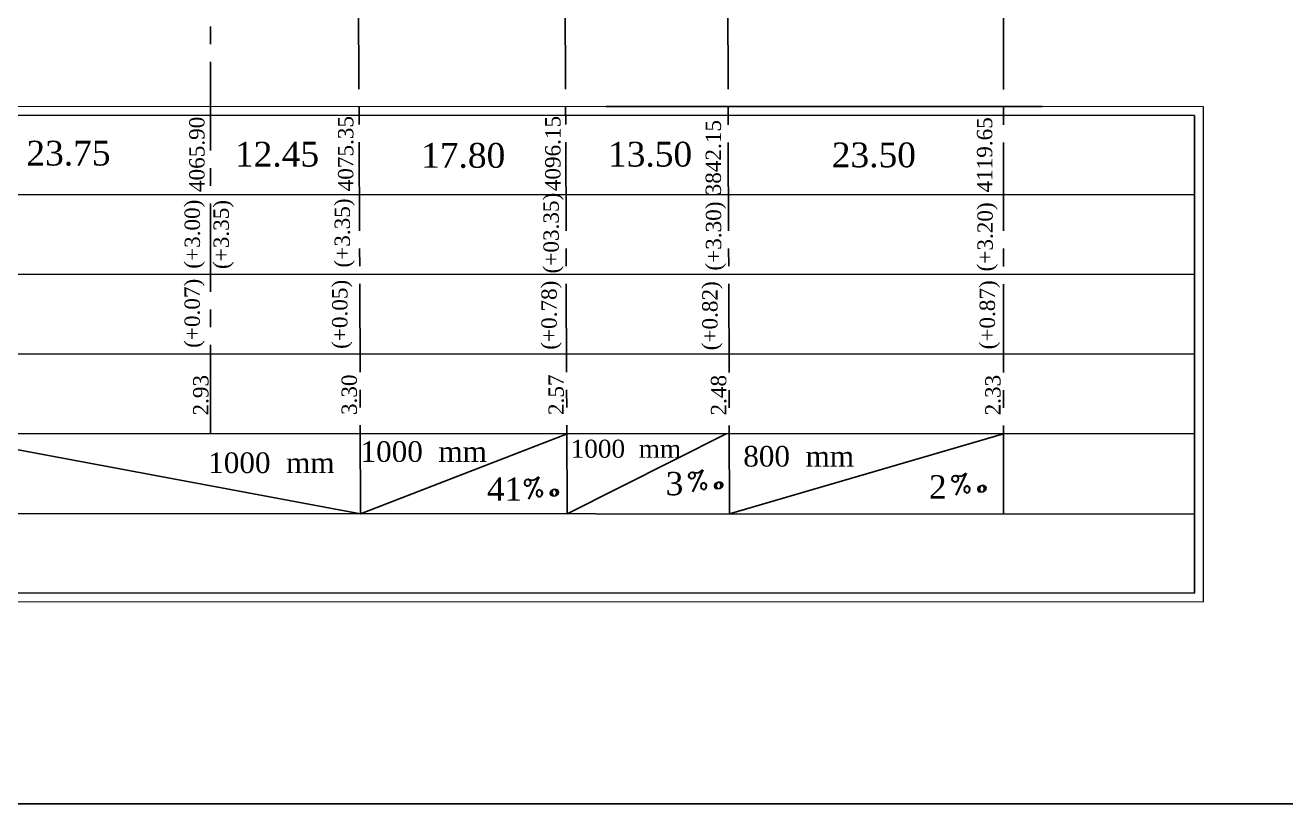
# Model space of a CAD drawing. Header units: inches. Extents: x 1824 to 2531, y 1185 to 2290.
# Drawn here: x 2130.4 to 2237.3, y 1184.8 to 1250.8 of the extents above; entities that cross this region are included whole.
import ezdxf

# ---------------------------------------------------------------- set-up
doc = ezdxf.new("R2010")
doc.units = ezdxf.units.IN
doc.header["$MEASUREMENT"] = 0
doc.linetypes.add('CENTER', pattern=[2, 1.25, -0.25, 0.25, -0.25])
doc.layers.add('4', color=85, linetype='Continuous')
doc.layers.add('KHRRBA', color=6, linetype='Continuous')
for name, color, linetype, lineweight in [('table3', 150, 'Continuous', 15), ('table5', 5, 'Continuous', 25), ('text5', 1, 'Continuous', 25)]:
    doc.layers.add(name, color=color, linetype=linetype, lineweight=lineweight)
doc.styles.add('ROMAND', font='italict.shx', dxfattribs={"height": 0.25})
doc.styles.add('ROMANTIC', font='times.ttf')

# ---------------------------------------------------------------- blocks, each defined once
blk = doc.blocks.new('6')
at = {"layer": 'KHRRBA', "color": 1, "linetype": 'Continuous'}
for p, q in [((23707.35, 4593.16), (23706.93, 4592.9)), ((23707.23, 4592.97), (23707.35, 4593.16)), ((23707.35, 4593.16), (23707.65, 4593.23)), ((23707.65, 4593.23), (23707.87, 4592.96)), ((23707.99, 4593.14), (23707.65, 4593.23)), ((23707.83, 4593.11), (23708.02, 4592.99)), ((23708.17, 4593.03), (23707.99, 4593.14)), ((23708.24, 4592.73), (23708.17, 4593.03)), ((23706.93, 4592.9), (23706.85, 4592.57)), ((23706.85, 4592.57), (23706.92, 4592.27)), ((23706.92, 4592.27), (23707.11, 4592.16)), ((23707, 4592.6), (23707.08, 4592.94)), ((23707.07, 4592.3), (23707, 4592.6)), ((23707.25, 4592.19), (23707.07, 4592.3)), ((23707.11, 4592.16), (23707.44, 4592.07)), ((23707.15, 4592.64), (23707.23, 4592.97)), ((23707.22, 4592.34), (23707.15, 4592.64)), ((23707.44, 4592.07), (23707.22, 4592.34)), ((23707.74, 4592.14), (23707.44, 4592.07)), ((23707.74, 4592.14), (23708.16, 4592.39)), ((23707.85, 4592.32), (23707.74, 4592.14)), ((23707.94, 4592.66), (23707.85, 4592.32)), ((23707.87, 4592.96), (23707.94, 4592.66)), ((23708.09, 4592.69), (23708.01, 4592.36)), ((23708.02, 4592.99), (23708.09, 4592.69)), ((23708.16, 4592.39), (23708.24, 4592.73))]:
    blk.add_line(p, q, dxfattribs=at)
blk = doc.blocks.new('1000')
at = {"layer": 'KHRRBA', "linetype": 'Continuous'}
blk.add_blockref('6', (0.11, -0.33), dxfattribs=at)
at = {"layer": 'text5', "color": 1, "style": 'ROMAND'}
blk.add_text('%%%', height=3.24, rotation=12.701, dxfattribs=at).set_placement((23702.91, 4591.15))

msp = doc.modelspace()

# ---------------------------------------------------------------- linework, layer by layer
at = {"color": 5}
for p, q in [((2179.69, 1243.91), (2193.19, 1243.91)), ((2190.03, 1243.91), (2192.53, 1243.91)), ((2193.19, 1243.91), (2216.69, 1243.91)), ((2122.39, 1216.18), (2158.88, 1209.37)), ((2158.88, 1209.37), (2176.39, 1216.16)), ((2176.39, 1209.37), (2189.89, 1216.14)), ((2190.16, 1209.36), (2213.4, 1216.15))]:
    msp.add_line(p, q, dxfattribs=at)
msp.add_line((1824.37, 1184.78), (2424.37, 1184.78))
at = {"layer": '4', "linetype": 'CENTER', "ltscale": 6}
for p, q in [((2190.16, 1209.36), (2189.9, 1291.26)), ((2213.4, 1209.35), (2213.4, 1291.26)), ((2146.14, 1216.18), (2146.14, 1282.74)), ((2158.88, 1209.37), (2158.59, 1282.69)), ((2176.39, 1209.37), (2176.12, 1282.71))]:
    msp.add_line(p, q, dxfattribs=at)
at = {"layer": 'table3'}
for p, q in [((1832.25, 1244.01), (2230.35, 1243.9)), ((2230.35, 1243.9), (2230.35, 1201.9)), ((1832.25, 1202.01), (2230.35, 1201.9))]:
    msp.add_line(p, q, dxfattribs=at)
at = {"layer": 'table5', "color": 5}
for p, q in [((1833, 1243.26), (2229.6, 1243.15)), ((2229.6, 1243.15), (2229.6, 1202.65)), ((1833, 1236.51), (2229.6, 1236.4)), ((1833, 1229.76), (2229.6, 1229.65)), ((1833, 1223.01), (2229.6, 1222.9)), ((1833, 1216.26), (2229.6, 1216.15)), ((1833, 1209.51), (2229.6, 1209.34)), ((1833, 1202.76), (2229.6, 1202.65))]:
    msp.add_line(p, q, dxfattribs=at)

# ---------------------------------------------------------------- block references
at = {"lineweight": 0, "xscale": 0.5081501846027341, "yscale": 0.5081501846027341, "zscale": 0.5081501846027341}
for p in [(-9871.74, -1122.43), (-9857.81, -1121.82), (-9835.48, -1122.1)]:
    msp.add_blockref('1000', p, dxfattribs=at)

# ---------------------------------------------------------------- texts
at = {"layer": 'KHRRBA', "linetype": 'Continuous', "style": 'ROMANTIC'}
for s, p in [('4065.90', (2145.64, 1236.65)), ('4075.35', (2158.26, 1236.71)), ('4096.15', (2175.83, 1236.72)), ('3842.15', (2189.44, 1236.37)), ('4119.65', (2212.45, 1236.61)), ('(+3.35)', (2157.97, 1230.25)), ('(+03.35)', (2175.68, 1229.75)), ('(+3.00)', (2145.25, 1230.15)), ('(+3.35)', (2147.7, 1230.12)), ('(+3.30)', (2189.46, 1229.99)), ('(+3.20)', (2212.49, 1229.92)), ('(+0.07)', (2145.24, 1223.44)), ('(+0.05)', (2157.76, 1223.35)), ('(+0.78)', (2175.51, 1223.28)), ('(+0.82)', (2189.15, 1223.23)), ('(+0.87)', (2212.68, 1223.31)), ('2.93', (2145.97, 1217.7)), ('3.30', (2158.56, 1217.74)), ('2.57', (2176.11, 1217.74)), ('2.48', (2189.89, 1217.7)), ('2.33', (2213.15, 1217.71))]:
    msp.add_text(s, height=1.301, rotation=90, dxfattribs=at).set_placement(p)
for s, p in [('23.75', (2130.53, 1238.9)), ('12.45', (2148.22, 1238.81)), ('17.80', (2164.01, 1238.71)), ('13.50', (2179.86, 1238.81)), ('23.50', (2198.84, 1238.75))]:
    msp.add_text(s, height=2.1, dxfattribs=at).set_placement(p)
at = {"layer": 'KHRRBA', "color": 0, "linetype": 'Continuous', "style": 'ROMANTIC'}
for s, height, p in [('1000  mm', 1.529, (2176.69, 1214.12)), ('1000  mm', 1.75, (2145.95, 1212.82)), ('1000  mm', 1.75, (2158.87, 1213.77)), ('800  mm', 1.75, (2191.33, 1213.37)), ('41', 1.976, (2169.59, 1210.48)), ('3', 1.98, (2184.75, 1210.94)), ('2', 1.98, (2207.08, 1210.66))]:
    msp.add_text(s, height=height, dxfattribs=at).set_placement(p)

doc.saveas('drawing.dxf')
